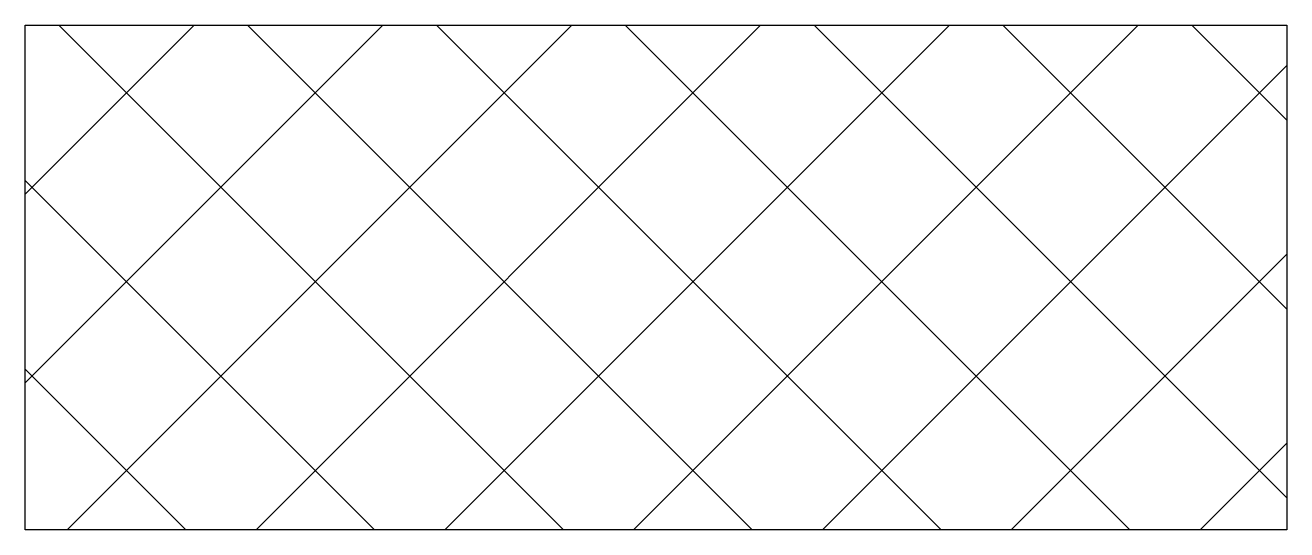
# Model space of a CAD drawing. Header units: millimetres. Extents: x 0 to 15, y 0 to 6.
import ezdxf

# ---------------------------------------------------------------- set-up
doc = ezdxf.new("R2010")
doc.units = ezdxf.units.MM

msp = doc.modelspace()

# ---------------------------------------------------------------- hatches: boundary and pattern name
h = msp.add_hatch()
h.set_pattern_fill('ANSI37', color=256, scale=0.5)
h.set_pattern_definition([(45, (0.0806, -0.4184), (-1.12253, 1.12253), []), (135, (0.0806, -0.4184), (-1.12253, -1.12253), [])])
h.paths.add_polyline_path([(15, 0), (15, 6), (0, 6), (0, 0)])

# ---------------------------------------------------------------- linework, layer by layer
msp.add_lwpolyline([(15, 6), (15, 0), (0, 0), (0, 6), (15, 6)], close=True)

doc.saveas('drawing.dxf')
